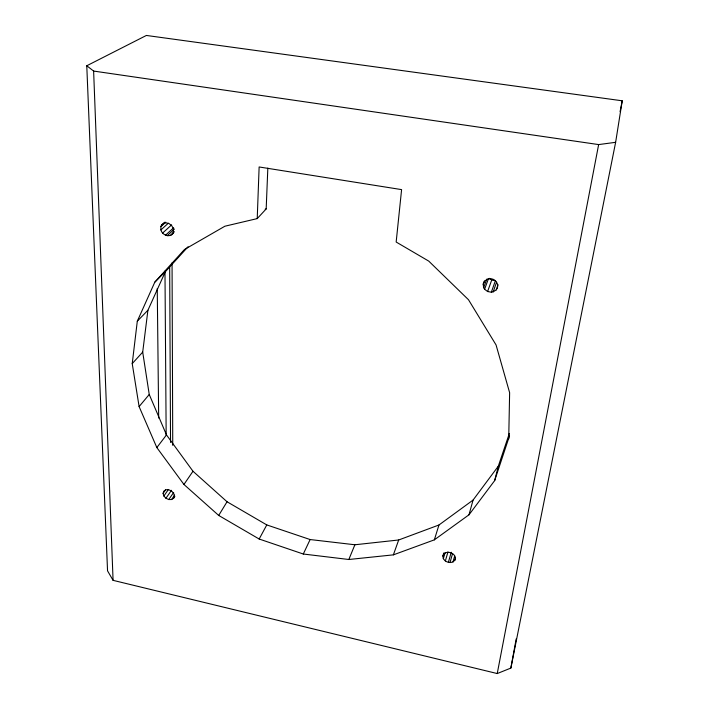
<?xml version="1.0" encoding="UTF-8"?>
<svg xmlns="http://www.w3.org/2000/svg" width="709" height="709" viewBox="0 0 709 709"><rect width="100%" height="100%" fill="white"/><g stroke="black" fill="none" stroke-linecap="round" stroke-linejoin="round"><path stroke-width="1.06" d="M508.716 439.031L509.629 392.697L496.061 344.937L468.481 299.721L428.723 261.089L396.163 242.035L401.595 189.613L259.131 166.97L257.225 218.602L224.895 226.215L184.473 249.506L154.81 282.155L137.298 321.195L132.228 363.611L139.106 406.585L156.84 447.583L183.95 484.469L218.7 515.443L259.175 539.026L303.292 554.021L348.828 559.498L393.371 554.855L434.333 539.859L468.995 514.796L494.652 480.622L509.514 435.831M257.225 218.602L266.176 208.933L267.834 168.095M509.346 433.474L498.303 466.203L473.054 500.084L438.968 524.988L398.688 539.983L354.89 544.769L310.125 539.549L266.779 524.917L227.048 501.759L192.99 471.263L166.491 434.909L149.244 394.479L142.704 352.098L147.915 310.25L165.339 271.733L188.071 246.732M615.634 142.314L622.227 100.802L146.382 35.45L86.773 65.76L107.546 570.842L113.077 580.343L497.239 673.55L510.861 668.073L615.634 142.314L598.644 144.583L93.623 71.06L86.773 65.76M510.861 668.073L516.179 638.933M497.239 673.55L598.644 144.583M620.074 111.659L622.227 100.802M494.652 480.622L498.303 466.203M468.995 514.796L473.054 500.084M443.745 552.985L442.859 555.998L443.329 558.683C445.296 561.909 449.471 563.469 453.007 561.927L454.974 560.048L455.541 558.027M453.007 561.927L454.708 555.838M450.002 562.583L452.59 553.454M448.363 562.388L451.252 552.249M445.341 561.023L447.973 551.912M443.329 558.683L445.101 552.63M434.333 539.859L438.968 524.988M163.088 493.384L163.823 491.098L165.879 489.751L168.707 489.724L171.543 491.018L173.625 493.287L174.387 495.91L173.643 498.197L171.578 499.526L168.76 499.544L165.941 498.259L163.868 496.008L163.088 493.384L165.569 489.857M442.859 555.998L445.217 552.869C449.409 551.026 455.63 553.764 455.391 558.807L454.974 560.048M484.327 281.092L483.175 284.203L483.653 287.686L484.601 289.254L487.597 291.532L491.355 292.188L493.207 291.833L496.247 289.875L498.037 284.637M493.207 291.833L496.548 282.217M491.355 292.188L495.396 280.649L491.718 280.011L489.52 278.336M393.371 554.855L398.688 539.983M487.597 291.532L491.718 280.011M484.601 289.254L488.439 278.734M483.653 287.686L486.817 279.098M348.828 559.498L354.89 544.769M173.324 233.181C169.805 238.029 162.201 235.317 160.899 229.92L160.872 226.588L161.501 225.152L164.789 222.218M483.175 284.203L484.646 281.039L487.677 279.054L491.461 278.788C496.46 279.514 499.792 285.771 496.247 289.875M303.292 554.021L310.125 539.549M259.175 539.026L266.779 524.917M218.7 515.443L227.048 501.759M171.711 234.679L173.377 232.091L173.368 228.759L171.675 225.568L168.76 223.397L165.401 222.812L163.85 223.193L161.501 225.152M173.643 498.197L174.857 496.424M183.95 484.469L192.99 471.263M171.578 499.526L174.627 495.086M168.76 499.544L173.67 492.445M165.941 498.259L171.489 490.291M163.868 496.008L168.201 489.822M156.84 447.583L166.491 434.909M139.106 406.585L149.244 394.479M132.228 363.611L142.704 352.098M137.298 321.195L147.915 310.25M154.81 282.155L165.339 271.733M170.382 235.459L174.405 231.719M167.156 235.76L174.449 229.025M165.489 235.246L173.616 227.775M162.591 233.084L171.578 224.904M160.899 229.92L168.281 223.264M160.872 226.588L165.8 222.183M265.175 209.173L266.176 208.933M93.623 71.06L113.077 580.343M157.247 288.519L158.683 418.035M164.975 271.122L166.163 435.016M172.057 262.888L172.748 445.341M169.673 266.735L170.532 442.469"/></g></svg>
